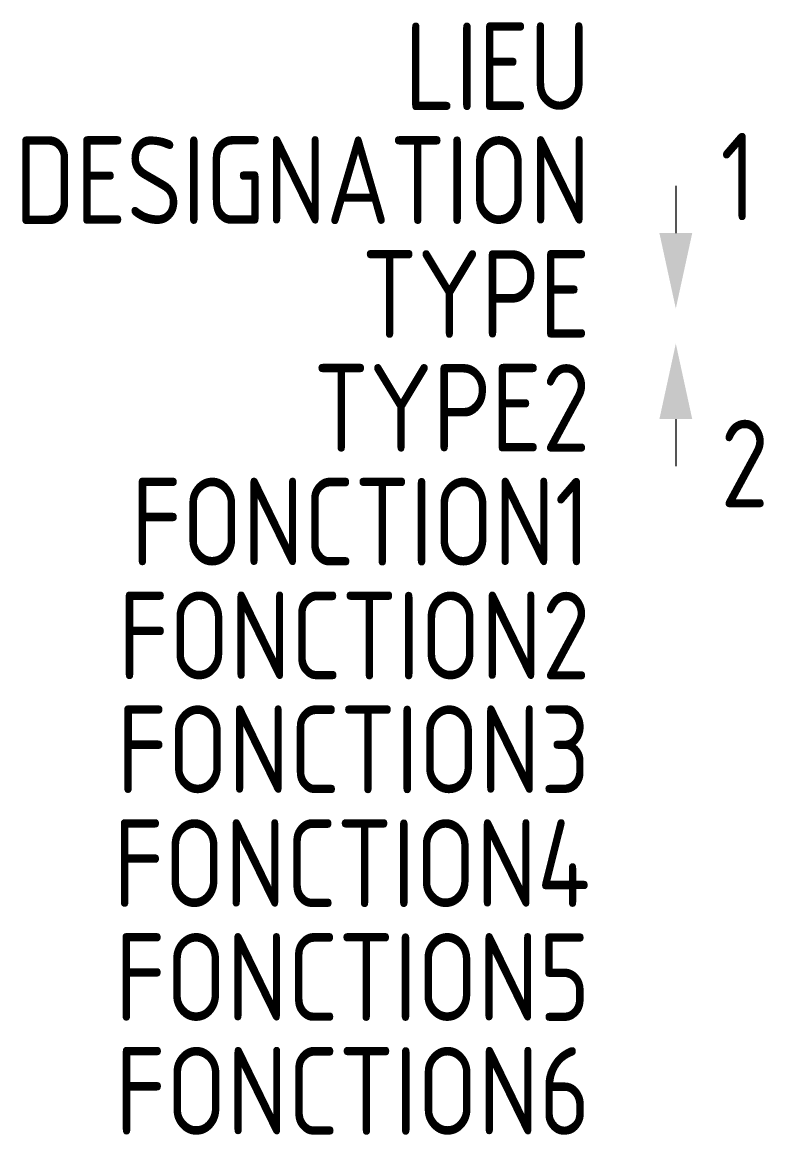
# Model space of a CAD drawing. Extents: x -1603.3 to -1582.1, y -906.7 to -874.9.
import ezdxf
from ezdxf.enums import TextEntityAlignment as Align

# ---------------------------------------------------------------- set-up
doc = ezdxf.new("R2010")
doc.units = 0
for name, color, linetype in [('SYMB_FIL', 3, 'CONTINUOUS'), ('SYMB_FIL_FIN', 1, 'CONTINUOUS'), ('SYMB_TXT_CONTACT', 2, 'CONTINUOUS'), ('SYMB_TXT_NOM', 3, 'CONTINUOUS')]:
    doc.layers.add(name, color=color, linetype=linetype)
doc.styles.add('NET2_5', font='isocp.shx', dxfattribs={"width": 0.9, "height": 2.5})

msp = doc.modelspace()

# ---------------------------------------------------------------- linework, layer by layer
at = {"layer": 'SYMB_FIL'}
for p, q in [((-1584.634, -879.593), (-1584.634, -880.937)), ((-1584.634, -886.25), (-1584.634, -887.593))]:
    msp.add_line(p, q, dxfattribs=at)
at = {"layer": 'SYMB_FIL_FIN'}
for points in [[(-1585.103, -880.937), (-1584.165, -880.937), (-1584.634, -883.093)], [(-1585.103, -886.25), (-1584.165, -886.25), (-1584.634, -884.093)]]:
    msp.add_solid(points, dxfattribs=at)

# ---------------------------------------------------------------- texts
at = {"layer": 'SYMB_TXT_CONTACT', "style": 'NET2_5', "width": 0.9, "flags": 8}
for tag, p, s in [('1', (-1583.359, -880.577), '1'), ('2', (-1583.359, -888.767), '2')]:
    msp.add_attdef(tag, p, s, height=2.5, dxfattribs=at)
at = {"layer": 'SYMB_TXT_NOM', "style": 'NET2_5', "width": 0.9, "flags": 8}
for tag, text, p in [('LIEU', '', (-1587.078, -877.428)), ('DESIGNATION', 'Z?', (-1587.078, -880.678)), ('TYPE', '', (-1587.078, -883.928)), ('TYPE2', '', (-1587.078, -887.178)), ('FONCTION1', '', (-1587.078, -890.428)), ('FONCTION2', '', (-1587.078, -893.678)), ('FONCTION3', '', (-1587.078, -896.928)), ('FONCTION4', '', (-1587.078, -900.178)), ('FONCTION5', '', (-1587.078, -903.428)), ('FONCTION6', '', (-1587.078, -906.678))]:
    msp.add_attdef(tag, text=text, height=2.5, dxfattribs=at).set_placement(p, align=Align.RIGHT)

doc.saveas('drawing.dxf')
